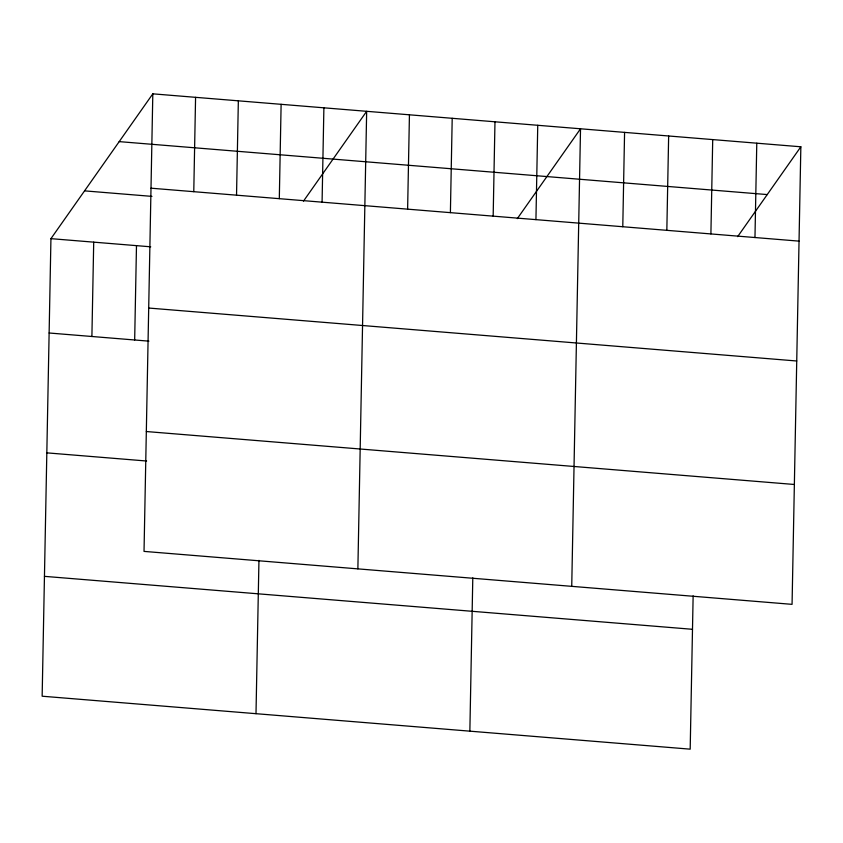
<?xml version="1.0" encoding="UTF-8"?>
<svg xmlns="http://www.w3.org/2000/svg" width="843" height="843" viewBox="0 0 843 843"><rect width="100%" height="100%" fill="white"/><g stroke="black" fill="none" stroke-linecap="round" stroke-linejoin="round"><path stroke-width="1.26" d="M152.815 93.836L144.027 551.396L792.062 604.347L800.85 146.787L152.815 93.836L50.938 238.653L42.15 696.213L690.185 749.164L693.136 595.853M91.898 336.494L93.71 242.152M134.669 339.992L136.482 245.65M193.774 191.677L195.576 97.335M236.535 195.176L238.348 100.833M255.998 713.684L258.949 560.374M279.307 198.663L281.119 104.321M322.079 202.162L323.891 107.82M357.875 568.867L366.663 111.318L303.459 201.161M407.622 209.148L409.435 114.806M450.394 212.647L452.206 118.305M469.857 731.155L472.797 577.855M493.166 216.145L494.978 121.792M535.937 219.633L537.75 125.291M571.733 586.338L580.521 128.789L517.307 218.632M622.777 226.735L624.579 132.383M666.834 230.329L668.647 135.986M710.902 233.933L712.714 139.59M754.97 237.536L756.782 143.194M737.646 236.641L800.85 146.787M119.19 141.624L767.235 194.575M151.002 188.189L799.038 241.13M84.553 190.866L151.951 196.377M50.938 238.653L150.728 246.809M148.695 308.043L796.74 360.994M49.126 332.996L148.926 341.152M146.324 431.532L794.369 484.483M46.818 452.86L146.619 461.016M44.447 576.349L692.493 629.3"/></g></svg>
